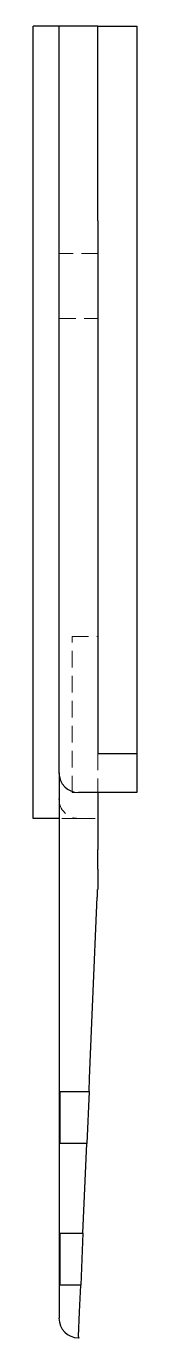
# Model space of a CAD drawing. Header units: millimetres. Extents: x 54 to 227, y 7 to 162.
# Drawn here: x 219 to 227, y 7 to 107 of the extents above.
import ezdxf

# ---------------------------------------------------------------- set-up
doc = ezdxf.new("R2010")
doc.units = ezdxf.units.MM
doc.linetypes.add('HIDDEN', pattern=[1.905, 1.27, -0.635])

msp = doc.modelspace()

# ---------------------------------------------------------------- linework, layer by layer
at = {"color": 7, "linetype": 'Continuous', "lineweight": 25}
for p, q in [((219.04, 46.6), (219.04, 107)), ((221.02, 107), (219.04, 107)), ((221.02, 92.15), (221.02, 107)), ((223.99, 107), (221.02, 107)), ((223.99, 92.15), (223.99, 107)), ((223.99, 107), (226.96, 107)), ((226.96, 107), (226.96, 51.55)), ((221.02, 50.07), (221.02, 92.15)), ((223.99, 92.15), (223.99, 51.55)), ((223.99, 51.55), (226.96, 51.55)), ((226.96, 51.55), (226.96, 48.58)), ((221.02, 50.07), (221.02, 44.41)), ((226.96, 48.58), (222.5, 48.58)), ((223.99, 48.58), (223.99, 44.23)), ((221.02, 46.6), (219.04, 46.6)), ((221.02, 44.41), (221.02, 42.27)), ((223.99, 42.72), (223.99, 44.23)), ((221.02, 42.27), (221.02, 33.9)), ((223.61, 32.81), (223.94, 40.59)), ((221.02, 33.9), (221.02, 33.08)), ((221.02, 33.08), (221.02, 26.8)), ((223.56, 31.63), (223.61, 32.81)), ((223.35, 26.8), (223.56, 31.63)), ((221.02, 26.8), (221.02, 8.98)), ((223.31, 25.77), (223.35, 26.8)), ((221.1, 21.81), (221.1, 25.77)), ((221.1, 25.77), (222.5, 25.77)), ((222.5, 25.77), (223.31, 25.77)), ((223.31, 25.77), (223.14, 21.81)), ((222.5, 21.81), (221.1, 21.81)), ((223.14, 21.81), (222.5, 21.81)), ((222.84, 14.98), (223.14, 21.81)), ((221.1, 11.02), (221.1, 14.98)), ((221.1, 14.98), (222.5, 14.98)), ((222.5, 14.98), (222.84, 14.98)), ((222.84, 14.98), (222.67, 11.02)), ((222.5, 11.02), (221.1, 11.02)), ((222.67, 11.02), (222.5, 11.02)), ((222.59, 8.98), (222.67, 11.02)), ((221.02, 8.98), (221.02, 8.49)), ((222.5, 7.1), (222.59, 8.98)), ((222.56, 7), (222.5, 7.1)), ((222.5, 7), (222.56, 7))]:
    msp.add_line(p, q, dxfattribs=at)
at = {"color": 7, "linetype": 'HIDDEN', "lineweight": 18}
for p, q in [((223.99, 89.67), (221.02, 89.67)), ((221.02, 84.72), (223.99, 84.72)), ((222.01, 60.47), (223.99, 60.47)), ((222.01, 48.58), (222.01, 60.47)), ((223.99, 51.55), (223.99, 48.58)), ((222.01, 48.58), (222.5, 48.58)), ((222.5, 46.6), (221.02, 46.6)), ((222.5, 46.6), (223.99, 46.6))]:
    msp.add_line(p, q, dxfattribs=at)
at = {"color": 7, "linetype": 'Continuous', "lineweight": 25}
for centre, radius, start, end in [((222.5, 50.07), 1.49, 180, 270), ((174.49, 42.72), 49.5, 357.5391, 358.2118), ((222.5, 8.49), 1.49, 180, 270)]:
    msp.add_arc(centre, radius, start, end, dxfattribs=at)
at = {"color": 7, "linetype": 'HIDDEN', "lineweight": 18}
msp.add_arc((222.5, 48.09), 1.49, 180, 270, dxfattribs=at)
at = {"color": 7, "linetype": 'Continuous', "lineweight": 25}
msp.add_open_spline([(223.99, 42.72), (223.99, 42.13), (223.98, 41.61), (223.97, 41.17)], degree=3, dxfattribs=at)

doc.saveas('drawing.dxf')
